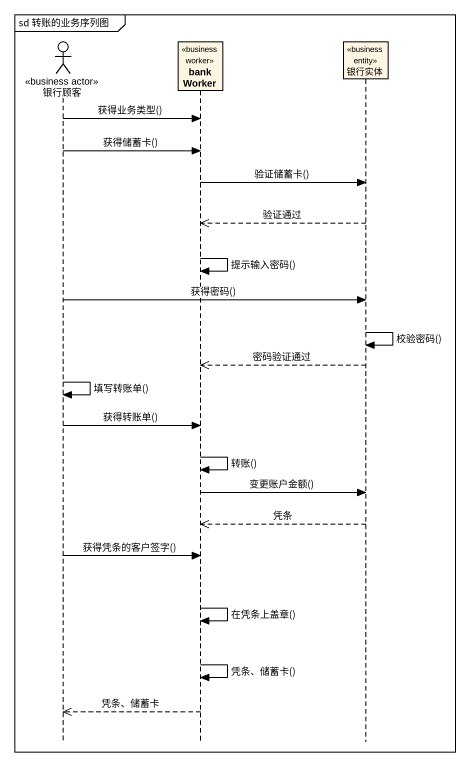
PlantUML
@startuml
mainframe sd 转账的业务序列图
hide footbox
actor 银行顾客 <<business actor>>
participant bankWorker <<business worker>>
participant 银行实体 <<business entity>>

银行顾客 -> bankWorker : 获得业务类型()
银行顾客 -> bankWorker : 获得储蓄卡()
bankWorker -> 银行实体 : 验证储蓄卡()
银行实体 -->> bankWorker : 验证通过
bankWorker -> bankWorker : 提示输入密码()
银行顾客 -> 银行实体 : 获得密码()
银行实体 -> 银行实体 : 校验密码()
银行实体 -->> bankWorker : 密码验证通过
银行顾客 -> 银行顾客 : 填写转账单()
银行顾客 -> bankWorker : 获得转账单()
bankWorker -> bankWorker : 转账()
bankWorker -> 银行实体 : 变更账户金额()
银行实体 -->> bankWorker : 凭条
银行顾客 -> bankWorker : 获得凭条的客户签字()
bankWorker -> bankWorker : 在凭条上盖章()
bankWorker -> bankWorker : 凭条、储蓄卡()
bankWorker -->> 银行顾客 : 凭条、储蓄卡
@enduml
